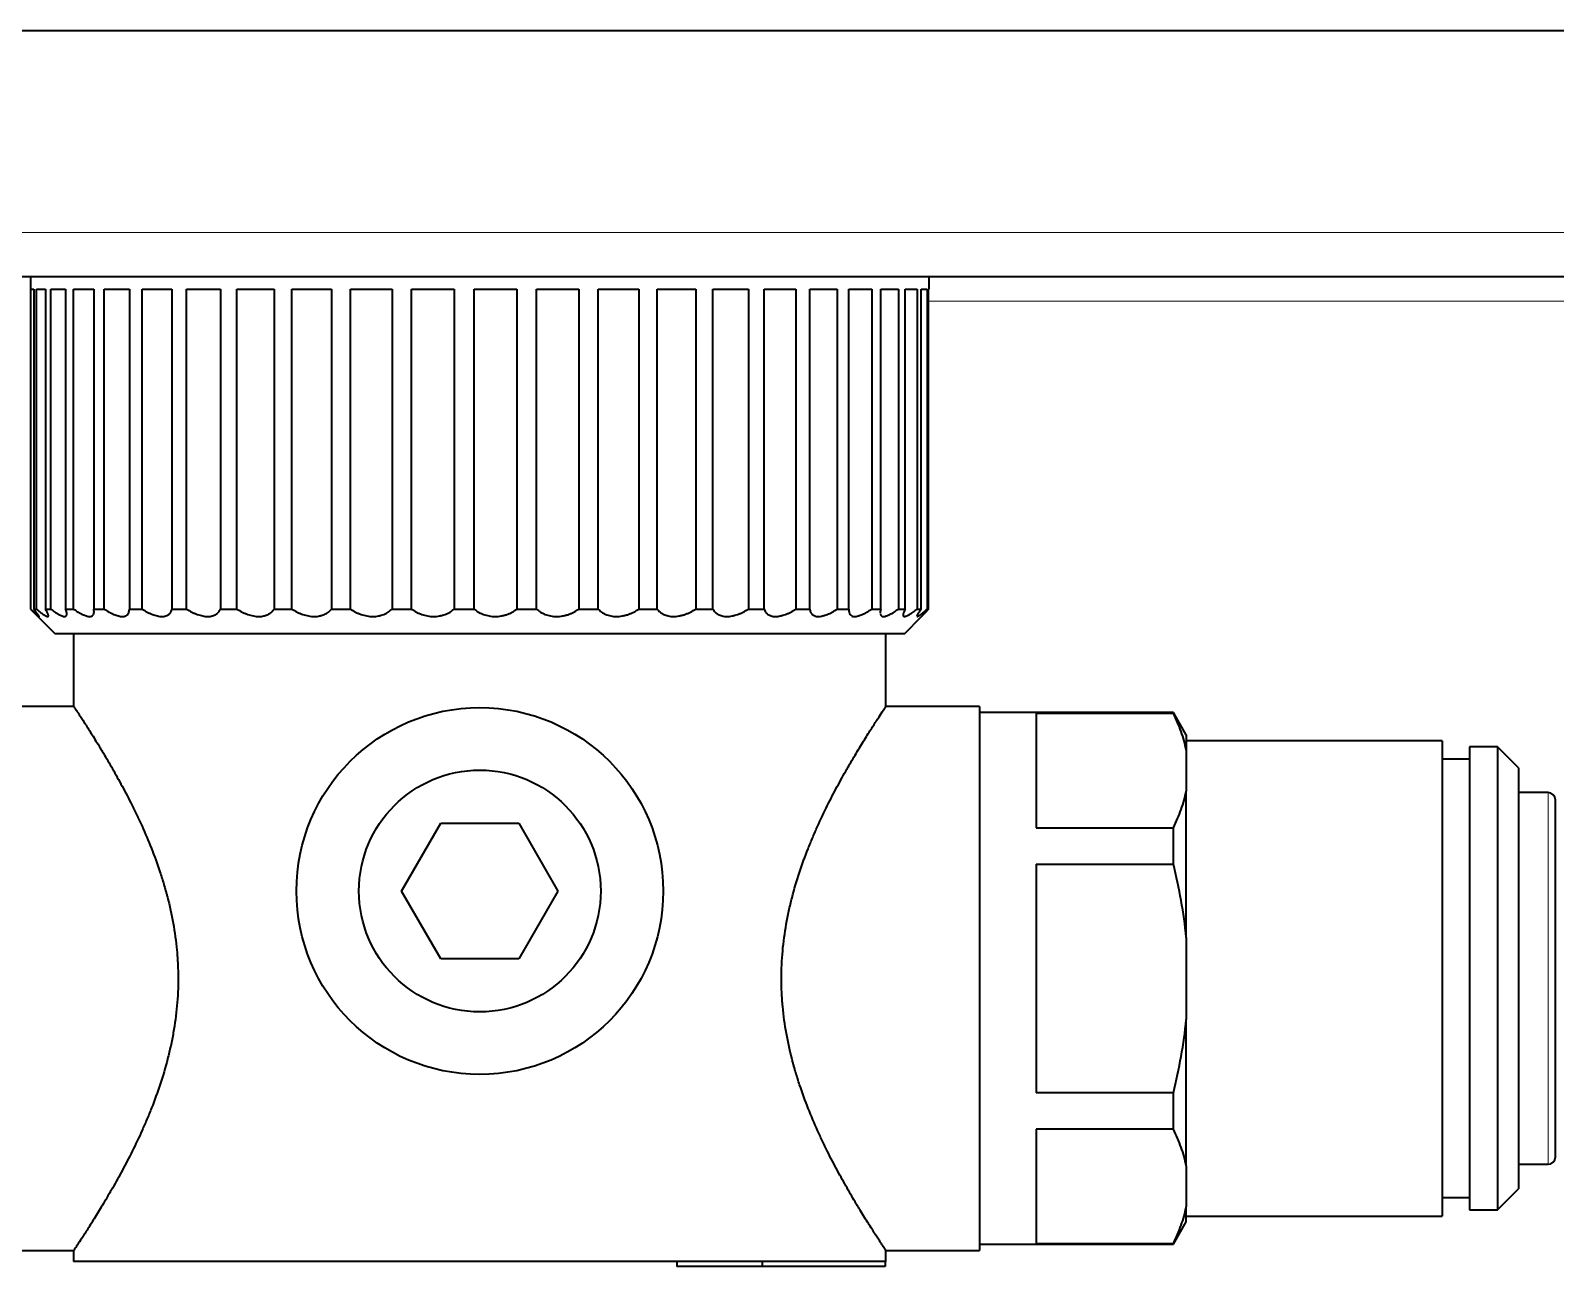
# Model space of a CAD drawing. Header units: inches. Extents: x -1096 to 3103, y -191 to 3207.
# Drawn here: x -791.3 to -729.3, y 1177.3 to 1227.5 of the extents above; entities that cross this region are included whole.
import ezdxf

# ---------------------------------------------------------------- set-up
doc = ezdxf.new("R2010")
doc.units = ezdxf.units.IN

msp = doc.modelspace()

# ---------------------------------------------------------------- linework, layer by layer
at = {"lineweight": 35}
for p, q in [((-1076.973, 1227.541), (-566.538, 1227.541)), ((-555.685, 1217.541), (-1087.826, 1217.541)), ((-791.255, 1217.541), (-791.255, 1204.041)), ((-754.755, 1217.041), (-754.755, 1217.541)), ((-791.251, 1204.041), (-791.251, 1217.041)), ((-791.251, 1217.041), (-791.129, 1217.041)), ((-791.129, 1217.041), (-791.129, 1204.041)), ((-791.017, 1204.041), (-791.017, 1217.041)), ((-791.017, 1217.041), (-790.655, 1217.041)), ((-790.655, 1217.041), (-790.655, 1204.041)), ((-790.433, 1204.041), (-790.433, 1217.041)), ((-790.433, 1217.041), (-789.837, 1217.041)), ((-789.837, 1217.041), (-789.837, 1204.041)), ((-789.51, 1204.041), (-789.51, 1217.041)), ((-789.51, 1217.041), (-788.692, 1217.041)), ((-788.692, 1217.041), (-788.692, 1204.041)), ((-788.265, 1204.041), (-788.265, 1217.041)), ((-788.265, 1217.041), (-787.241, 1217.041)), ((-787.241, 1217.041), (-787.241, 1204.041)), ((-786.724, 1204.041), (-786.724, 1217.041)), ((-786.724, 1217.041), (-785.513, 1217.041)), ((-785.513, 1217.041), (-785.513, 1204.041)), ((-784.915, 1204.041), (-784.915, 1217.041)), ((-784.915, 1217.041), (-783.542, 1217.041)), ((-783.542, 1217.041), (-783.542, 1204.041)), ((-782.875, 1204.041), (-782.875, 1217.041)), ((-782.875, 1217.041), (-781.365, 1217.041)), ((-781.365, 1217.041), (-781.365, 1204.041)), ((-780.642, 1204.041), (-780.642, 1217.041)), ((-780.642, 1217.041), (-779.026, 1217.041)), ((-779.026, 1217.041), (-779.026, 1204.041)), ((-778.261, 1204.041), (-778.261, 1217.041)), ((-778.261, 1217.041), (-776.57, 1217.041)), ((-776.57, 1217.041), (-776.57, 1204.041)), ((-775.778, 1217.041), (-774.044, 1217.041)), ((-775.778, 1204.041), (-775.778, 1217.041)), ((-774.044, 1217.041), (-774.044, 1204.041)), ((-773.24, 1217.041), (-771.498, 1217.041)), ((-773.24, 1204.041), (-773.24, 1217.041)), ((-771.498, 1217.041), (-771.498, 1204.041)), ((-770.698, 1204.041), (-770.698, 1217.041)), ((-770.698, 1217.041), (-768.982, 1217.041)), ((-768.982, 1217.041), (-768.982, 1204.041)), ((-768.201, 1204.041), (-768.201, 1217.041)), ((-768.201, 1217.041), (-766.543, 1217.041)), ((-766.543, 1217.041), (-766.543, 1204.041)), ((-765.798, 1204.041), (-765.798, 1217.041)), ((-765.798, 1217.041), (-764.231, 1217.041)), ((-764.231, 1217.041), (-764.231, 1204.041)), ((-763.534, 1204.041), (-763.534, 1217.041)), ((-763.534, 1217.041), (-762.089, 1217.041)), ((-762.089, 1217.041), (-762.089, 1204.041)), ((-761.455, 1204.041), (-761.455, 1217.041)), ((-761.455, 1217.041), (-760.16, 1217.041)), ((-760.16, 1217.041), (-760.16, 1204.041)), ((-759.601, 1204.041), (-759.601, 1217.041)), ((-759.601, 1217.041), (-758.481, 1217.041)), ((-758.481, 1217.041), (-758.481, 1204.041)), ((-758.008, 1204.041), (-758.008, 1217.041)), ((-758.008, 1217.041), (-757.084, 1217.041)), ((-757.084, 1217.041), (-757.084, 1204.041)), ((-756.707, 1204.041), (-756.707, 1217.041)), ((-756.707, 1217.041), (-755.998, 1217.041)), ((-755.998, 1217.041), (-755.998, 1204.041)), ((-755.723, 1204.041), (-755.723, 1217.041)), ((-755.723, 1217.041), (-755.242, 1217.041)), ((-755.242, 1217.041), (-755.242, 1204.041)), ((-755.075, 1204.041), (-755.075, 1217.041)), ((-755.075, 1217.041), (-754.832, 1217.041)), ((-754.832, 1217.041), (-754.832, 1204.041)), ((-754.776, 1204.041), (-754.776, 1217.041)), ((-754.755, 1217.041), (-754.776, 1217.041)), ((-791.255, 1204.041), (-791.251, 1204.041)), ((-791.255, 1204.041), (-790.255, 1203.041)), ((-791.129, 1204.041), (-791.017, 1204.041)), ((-790.655, 1204.041), (-790.433, 1204.041)), ((-789.837, 1204.041), (-789.51, 1204.041)), ((-788.692, 1204.041), (-788.265, 1204.041)), ((-787.241, 1204.041), (-786.724, 1204.041)), ((-785.513, 1204.041), (-784.915, 1204.041)), ((-783.542, 1204.041), (-782.875, 1204.041)), ((-781.365, 1204.041), (-780.642, 1204.041)), ((-779.026, 1204.041), (-778.261, 1204.041)), ((-776.57, 1204.041), (-775.778, 1204.041)), ((-774.044, 1204.041), (-773.24, 1204.041)), ((-771.498, 1204.041), (-770.698, 1204.041)), ((-768.982, 1204.041), (-768.201, 1204.041)), ((-766.543, 1204.041), (-765.798, 1204.041)), ((-764.231, 1204.041), (-763.534, 1204.041)), ((-762.089, 1204.041), (-761.455, 1204.041)), ((-760.16, 1204.041), (-759.601, 1204.041)), ((-758.481, 1204.041), (-758.008, 1204.041)), ((-757.084, 1204.041), (-756.707, 1204.041)), ((-755.998, 1204.041), (-755.723, 1204.041)), ((-755.242, 1204.041), (-755.075, 1204.041)), ((-754.832, 1204.041), (-754.776, 1204.041)), ((-755.755, 1203.041), (-755.055, 1203.741)), ((-755.755, 1203.041), (-790.255, 1203.041)), ((-789.505, 1203.041), (-789.505, 1200.091)), ((-756.505, 1200.091), (-756.505, 1203.041)), ((-789.505, 1200.091), (-793.305, 1200.091)), ((-752.705, 1200.091), (-756.505, 1200.091)), ((-752.705, 1200.091), (-752.705, 1177.991)), ((-744.83, 1199.841), (-752.705, 1199.841)), ((-750.405, 1199.807), (-750.405, 1195.162)), ((-744.83, 1199.807), (-750.405, 1199.807)), ((-744.305, 1198.932), (-744.83, 1199.841)), ((-744.83, 1199.841), (-744.83, 1199.807)), ((-744.305, 1198.932), (-744.305, 1198.317)), ((-733.905, 1198.691), (-744.305, 1198.691)), ((-744.305, 1198.317), (-744.305, 1196.652)), ((-733.905, 1198.691), (-733.905, 1179.391)), ((-732.805, 1198.441), (-732.805, 1179.641)), ((-731.655, 1198.441), (-732.805, 1198.441)), ((-730.805, 1197.591), (-731.655, 1198.441)), ((-731.655, 1198.441), (-731.655, 1179.641)), ((-732.805, 1197.941), (-733.905, 1197.941)), ((-730.805, 1197.591), (-730.805, 1180.491)), ((-744.305, 1190.706), (-744.305, 1196.652)), ((-729.605, 1196.591), (-730.805, 1196.591)), ((-729.305, 1181.791), (-729.305, 1196.291)), ((-776.181, 1192.591), (-774.593, 1195.341)), ((-774.593, 1195.341), (-771.418, 1195.341)), ((-771.418, 1195.341), (-769.83, 1192.591)), ((-750.405, 1195.162), (-744.83, 1195.162)), ((-744.83, 1193.686), (-744.83, 1195.162)), ((-750.405, 1193.686), (-750.405, 1184.395)), ((-750.405, 1193.686), (-744.83, 1193.686)), ((-774.593, 1189.841), (-776.181, 1192.591)), ((-769.83, 1192.591), (-771.418, 1189.841)), ((-744.305, 1190.706), (-744.305, 1187.375)), ((-771.418, 1189.841), (-774.593, 1189.841)), ((-744.305, 1181.429), (-744.305, 1187.375)), ((-744.83, 1184.395), (-750.405, 1184.395)), ((-744.83, 1182.919), (-744.83, 1184.395)), ((-750.405, 1182.919), (-750.405, 1178.274)), ((-744.83, 1182.919), (-750.405, 1182.919)), ((-730.805, 1181.491), (-729.605, 1181.491)), ((-744.305, 1181.429), (-744.305, 1179.764)), ((-731.655, 1179.641), (-730.805, 1180.491)), ((-744.305, 1179.149), (-744.305, 1179.764)), ((-733.905, 1180.141), (-732.805, 1180.141)), ((-732.805, 1179.641), (-731.655, 1179.641)), ((-744.83, 1178.241), (-744.305, 1179.149)), ((-744.305, 1179.391), (-733.905, 1179.391)), ((-793.305, 1177.991), (-789.505, 1177.991)), ((-789.505, 1177.991), (-789.505, 1177.541)), ((-756.505, 1177.991), (-752.705, 1177.991)), ((-756.505, 1177.541), (-756.505, 1177.991)), ((-752.705, 1178.241), (-744.83, 1178.241)), ((-750.405, 1178.274), (-744.83, 1178.274)), ((-744.83, 1178.241), (-744.83, 1178.274)), ((-756.536, 1177.541), (-789.505, 1177.541)), ((-765, 1177.541), (-765, 1177.341)), ((-761.536, 1177.341), (-765, 1177.341)), ((-761.536, 1177.541), (-761.536, 1177.341)), ((-756.536, 1177.341), (-761.536, 1177.341)), ((-756.536, 1177.541), (-756.536, 1177.341)), ((-756.536, 1177.541), (-756.505, 1177.541))]:
    msp.add_line(p, q, dxfattribs=at)
at = {"lineweight": 13}
for p, q in [((-1086.001, 1219.341), (-557.51, 1219.341)), ((-686.792, 1216.541), (-754.777, 1216.541)), ((-729.605, 1181.491), (-729.605, 1196.591))]:
    msp.add_line(p, q, dxfattribs=at)
at = {"lineweight": 35}
for radius in [7.45, 4.91]:
    msp.add_circle((-773.005, 1192.591), radius, dxfattribs=at)
for centre, start, end in [((-729.605, 1196.291), 0, 90), ((-729.605, 1181.791), 270, 0)]:
    msp.add_arc(centre, 0.3, start, end, dxfattribs=at)
for points, knots in [([(-791.251, 1204.041), (-791.206, 1203.997), (-791.164, 1203.957), (-791.107, 1203.902), (-791.089, 1203.885), (-791.063, 1203.861), (-791.054, 1203.853), (-791.038, 1203.839), (-791.03, 1203.831), (-790.993, 1203.798), (-790.968, 1203.777), (-790.94, 1203.756), (-790.932, 1203.75), (-790.922, 1203.744), (-790.92, 1203.743), (-790.915, 1203.741), (-790.913, 1203.741), (-790.906, 1203.741), (-790.907, 1203.748), (-790.916, 1203.766), (-790.919, 1203.77), (-790.924, 1203.779), (-790.933, 1203.793), (-790.946, 1203.811), (-790.966, 1203.838), (-790.977, 1203.852), (-791.002, 1203.885), (-791.015, 1203.902), (-791.059, 1203.956), (-791.092, 1203.997), (-791.129, 1204.041)], [0, 0, 0, 0, 0.125, 0.125, 0.1875, 0.1875, 0.21875, 0.21875, 0.25, 0.25, 0.375, 0.375, 0.4375, 0.4375, 0.46875, 0.46875, 0.5, 0.5, 0.625, 0.625, 0.65625, 0.65625, 0.6875, 0.75, 0.75, 0.8125, 0.8125, 0.875, 0.875, 1, 1, 1, 1]), ([(-791.017, 1204.041), (-790.965, 1203.997), (-790.916, 1203.957), (-790.846, 1203.902), (-790.823, 1203.885), (-790.79, 1203.861), (-790.78, 1203.853), (-790.759, 1203.839), (-790.748, 1203.831), (-790.699, 1203.798), (-790.664, 1203.777), (-790.62, 1203.756), (-790.606, 1203.75), (-790.588, 1203.744), (-790.583, 1203.743), (-790.572, 1203.741), (-790.568, 1203.741), (-790.546, 1203.741), (-790.536, 1203.748), (-790.531, 1203.766), (-790.531, 1203.77), (-790.53, 1203.779), (-790.531, 1203.793), (-790.536, 1203.811), (-790.544, 1203.838), (-790.55, 1203.852), (-790.565, 1203.885), (-790.573, 1203.902), (-790.603, 1203.956), (-790.627, 1203.997), (-790.655, 1204.041)], [0, 0, 0, 0, 0.125, 0.125, 0.1875, 0.1875, 0.21875, 0.21875, 0.25, 0.25, 0.375, 0.375, 0.4375, 0.4375, 0.46875, 0.46875, 0.5, 0.5, 0.625, 0.625, 0.65625, 0.65625, 0.6875, 0.75, 0.75, 0.8125, 0.8125, 0.875, 0.875, 1, 1, 1, 1]), ([(-790.433, 1204.041), (-790.375, 1203.997), (-790.319, 1203.957), (-790.238, 1203.902), (-790.211, 1203.885), (-790.172, 1203.861), (-790.159, 1203.853), (-790.134, 1203.839), (-790.121, 1203.831), (-790.061, 1203.798), (-790.016, 1203.777), (-789.957, 1203.756), (-789.938, 1203.75), (-789.912, 1203.744), (-789.904, 1203.743), (-789.888, 1203.741), (-789.88, 1203.741), (-789.845, 1203.741), (-789.824, 1203.748), (-789.805, 1203.766), (-789.801, 1203.77), (-789.795, 1203.779), (-789.788, 1203.793), (-789.784, 1203.811), (-789.782, 1203.838), (-789.782, 1203.852), (-789.786, 1203.885), (-789.79, 1203.902), (-789.804, 1203.956), (-789.818, 1203.997), (-789.837, 1204.041)], [0, 0, 0, 0, 0.125, 0.125, 0.1875, 0.1875, 0.21875, 0.21875, 0.25, 0.25, 0.375, 0.375, 0.4375, 0.4375, 0.46875, 0.46875, 0.5, 0.5, 0.625, 0.625, 0.65625, 0.65625, 0.6875, 0.75, 0.75, 0.8125, 0.8125, 0.875, 0.875, 1, 1, 1, 1]), ([(-789.51, 1204.041), (-789.447, 1203.997), (-789.385, 1203.957), (-789.294, 1203.902), (-789.264, 1203.885), (-789.22, 1203.861), (-789.205, 1203.853), (-789.176, 1203.839), (-789.161, 1203.831), (-789.09, 1203.798), (-789.037, 1203.777), (-788.964, 1203.756), (-788.94, 1203.75), (-788.907, 1203.744), (-788.896, 1203.743), (-788.875, 1203.741), (-788.865, 1203.741), (-788.816, 1203.741), (-788.784, 1203.748), (-788.751, 1203.766), (-788.745, 1203.77), (-788.734, 1203.779), (-788.718, 1203.793), (-788.706, 1203.811), (-788.693, 1203.838), (-788.688, 1203.852), (-788.681, 1203.885), (-788.679, 1203.902), (-788.678, 1203.956), (-788.682, 1203.997), (-788.692, 1204.041)], [0, 0, 0, 0, 0.125, 0.125, 0.1875, 0.1875, 0.21875, 0.21875, 0.25, 0.25, 0.375, 0.375, 0.4375, 0.4375, 0.46875, 0.46875, 0.5, 0.5, 0.625, 0.625, 0.65625, 0.65625, 0.6875, 0.75, 0.75, 0.8125, 0.8125, 0.875, 0.875, 1, 1, 1, 1]), ([(-788.265, 1204.041), (-788.198, 1203.997), (-788.132, 1203.957), (-788.033, 1203.902), (-788, 1203.885), (-787.951, 1203.861), (-787.935, 1203.853), (-787.903, 1203.839), (-787.887, 1203.831), (-787.807, 1203.798), (-787.746, 1203.777), (-787.66, 1203.756), (-787.632, 1203.75), (-787.592, 1203.744), (-787.578, 1203.743), (-787.553, 1203.741), (-787.54, 1203.741), (-787.48, 1203.741), (-787.437, 1203.748), (-787.391, 1203.766), (-787.382, 1203.77), (-787.366, 1203.779), (-787.342, 1203.793), (-787.322, 1203.811), (-787.299, 1203.838), (-787.288, 1203.852), (-787.271, 1203.885), (-787.264, 1203.902), (-787.247, 1203.956), (-787.241, 1203.997), (-787.241, 1204.041)], [0, 0, 0, 0, 0.125, 0.125, 0.1875, 0.1875, 0.21875, 0.21875, 0.25, 0.25, 0.375, 0.375, 0.4375, 0.4375, 0.46875, 0.46875, 0.5, 0.5, 0.625, 0.625, 0.65625, 0.65625, 0.6875, 0.75, 0.75, 0.8125, 0.8125, 0.875, 0.875, 1, 1, 1, 1]), ([(-786.724, 1204.041), (-786.654, 1203.997), (-786.585, 1203.957), (-786.48, 1203.902), (-786.445, 1203.885), (-786.392, 1203.861), (-786.375, 1203.853), (-786.34, 1203.839), (-786.322, 1203.831), (-786.236, 1203.798), (-786.169, 1203.777), (-786.071, 1203.756), (-786.04, 1203.75), (-785.993, 1203.744), (-785.977, 1203.743), (-785.947, 1203.741), (-785.933, 1203.741), (-785.861, 1203.741), (-785.81, 1203.748), (-785.751, 1203.766), (-785.74, 1203.77), (-785.718, 1203.779), (-785.687, 1203.793), (-785.66, 1203.811), (-785.626, 1203.838), (-785.611, 1203.852), (-785.583, 1203.885), (-785.571, 1203.902), (-785.539, 1203.956), (-785.523, 1203.997), (-785.513, 1204.041)], [0, 0, 0, 0, 0.125, 0.125, 0.1875, 0.1875, 0.21875, 0.21875, 0.25, 0.25, 0.375, 0.375, 0.4375, 0.4375, 0.46875, 0.46875, 0.5, 0.5, 0.625, 0.625, 0.65625, 0.65625, 0.6875, 0.75, 0.75, 0.8125, 0.8125, 0.875, 0.875, 1, 1, 1, 1]), ([(-784.915, 1204.041), (-784.845, 1203.997), (-784.773, 1203.957), (-784.665, 1203.902), (-784.628, 1203.885), (-784.573, 1203.861), (-784.554, 1203.853), (-784.517, 1203.839), (-784.499, 1203.831), (-784.407, 1203.798), (-784.335, 1203.777), (-784.228, 1203.756), (-784.193, 1203.75), (-784.141, 1203.744), (-784.124, 1203.743), (-784.09, 1203.741), (-784.074, 1203.741), (-783.993, 1203.741), (-783.933, 1203.748), (-783.863, 1203.766), (-783.85, 1203.77), (-783.823, 1203.779), (-783.785, 1203.793), (-783.751, 1203.811), (-783.708, 1203.838), (-783.688, 1203.852), (-783.65, 1203.885), (-783.633, 1203.902), (-783.587, 1203.956), (-783.562, 1203.997), (-783.542, 1204.041)], [0, 0, 0, 0, 0.125, 0.125, 0.1875, 0.1875, 0.21875, 0.21875, 0.25, 0.25, 0.375, 0.375, 0.4375, 0.4375, 0.46875, 0.46875, 0.5, 0.5, 0.625, 0.625, 0.65625, 0.65625, 0.6875, 0.75, 0.75, 0.8125, 0.8125, 0.875, 0.875, 1, 1, 1, 1]), ([(-782.875, 1204.041), (-782.805, 1203.997), (-782.733, 1203.957), (-782.622, 1203.902), (-782.585, 1203.885), (-782.528, 1203.861), (-782.509, 1203.853), (-782.471, 1203.839), (-782.452, 1203.831), (-782.356, 1203.798), (-782.28, 1203.777), (-782.167, 1203.756), (-782.129, 1203.75), (-782.073, 1203.744), (-782.054, 1203.743), (-782.018, 1203.741), (-781.999, 1203.741), (-781.91, 1203.741), (-781.843, 1203.748), (-781.764, 1203.766), (-781.748, 1203.77), (-781.718, 1203.779), (-781.674, 1203.793), (-781.633, 1203.811), (-781.581, 1203.838), (-781.557, 1203.852), (-781.51, 1203.885), (-781.489, 1203.902), (-781.429, 1203.956), (-781.394, 1203.997), (-781.365, 1204.041)], [0, 0, 0, 0, 0.125, 0.125, 0.1875, 0.1875, 0.21875, 0.21875, 0.25, 0.25, 0.375, 0.375, 0.4375, 0.4375, 0.46875, 0.46875, 0.5, 0.5, 0.625, 0.625, 0.65625, 0.65625, 0.6875, 0.75, 0.75, 0.8125, 0.8125, 0.875, 0.875, 1, 1, 1, 1]), ([(-780.642, 1204.041), (-780.574, 1203.997), (-780.503, 1203.957), (-780.393, 1203.902), (-780.355, 1203.885), (-780.298, 1203.861), (-780.279, 1203.853), (-780.24, 1203.839), (-780.221, 1203.831), (-780.123, 1203.798), (-780.045, 1203.777), (-779.927, 1203.756), (-779.887, 1203.75), (-779.828, 1203.744), (-779.808, 1203.743), (-779.769, 1203.741), (-779.75, 1203.741), (-779.655, 1203.741), (-779.582, 1203.748), (-779.494, 1203.766), (-779.477, 1203.77), (-779.443, 1203.779), (-779.394, 1203.793), (-779.347, 1203.811), (-779.288, 1203.838), (-779.259, 1203.852), (-779.205, 1203.885), (-779.179, 1203.902), (-779.107, 1203.956), (-779.064, 1203.997), (-779.026, 1204.041)], [0, 0, 0, 0, 0.125, 0.125, 0.1875, 0.1875, 0.21875, 0.21875, 0.25, 0.25, 0.375, 0.375, 0.4375, 0.4375, 0.46875, 0.46875, 0.5, 0.5, 0.625, 0.625, 0.65625, 0.65625, 0.6875, 0.75, 0.75, 0.8125, 0.8125, 0.875, 0.875, 1, 1, 1, 1]), ([(-778.261, 1204.041), (-778.195, 1203.997), (-778.127, 1203.957), (-778.019, 1203.902), (-777.983, 1203.885), (-777.926, 1203.861), (-777.907, 1203.853), (-777.868, 1203.839), (-777.849, 1203.831), (-777.752, 1203.798), (-777.673, 1203.777), (-777.552, 1203.756), (-777.512, 1203.75), (-777.45, 1203.744), (-777.43, 1203.743), (-777.389, 1203.741), (-777.369, 1203.741), (-777.269, 1203.741), (-777.192, 1203.748), (-777.098, 1203.766), (-777.079, 1203.77), (-777.043, 1203.779), (-776.989, 1203.793), (-776.938, 1203.811), (-776.872, 1203.838), (-776.84, 1203.852), (-776.779, 1203.885), (-776.75, 1203.902), (-776.666, 1203.956), (-776.616, 1203.997), (-776.57, 1204.041)], [0, 0, 0, 0, 0.125, 0.125, 0.1875, 0.1875, 0.21875, 0.21875, 0.25, 0.25, 0.375, 0.375, 0.4375, 0.4375, 0.46875, 0.46875, 0.5, 0.5, 0.625, 0.625, 0.65625, 0.65625, 0.6875, 0.75, 0.75, 0.8125, 0.8125, 0.875, 0.875, 1, 1, 1, 1]), ([(-775.778, 1204.041), (-775.716, 1203.997), (-775.651, 1203.957), (-775.548, 1203.902), (-775.513, 1203.885), (-775.458, 1203.861), (-775.44, 1203.853), (-775.402, 1203.839), (-775.383, 1203.831), (-775.288, 1203.798), (-775.21, 1203.777), (-775.089, 1203.756), (-775.048, 1203.75), (-774.986, 1203.744), (-774.965, 1203.743), (-774.924, 1203.741), (-774.904, 1203.741), (-774.801, 1203.741), (-774.721, 1203.748), (-774.622, 1203.766), (-774.603, 1203.77), (-774.564, 1203.779), (-774.507, 1203.793), (-774.452, 1203.811), (-774.381, 1203.838), (-774.347, 1203.852), (-774.279, 1203.885), (-774.247, 1203.902), (-774.154, 1203.956), (-774.097, 1203.997), (-774.044, 1204.041)], [0, 0, 0, 0, 0.125, 0.125, 0.1875, 0.1875, 0.21875, 0.21875, 0.25, 0.25, 0.375, 0.375, 0.4375, 0.4375, 0.46875, 0.46875, 0.5, 0.5, 0.625, 0.625, 0.65625, 0.65625, 0.6875, 0.75, 0.75, 0.8125, 0.8125, 0.875, 0.875, 1, 1, 1, 1]), ([(-773.24, 1204.041), (-773.184, 1203.997), (-773.124, 1203.957), (-773.028, 1203.902), (-772.995, 1203.885), (-772.943, 1203.861), (-772.925, 1203.853), (-772.889, 1203.839), (-772.871, 1203.831), (-772.78, 1203.798), (-772.704, 1203.777), (-772.585, 1203.756), (-772.545, 1203.75), (-772.483, 1203.744), (-772.463, 1203.743), (-772.421, 1203.741), (-772.401, 1203.741), (-772.298, 1203.741), (-772.216, 1203.748), (-772.115, 1203.766), (-772.095, 1203.77), (-772.055, 1203.779), (-771.996, 1203.793), (-771.938, 1203.811), (-771.863, 1203.838), (-771.827, 1203.852), (-771.755, 1203.885), (-771.72, 1203.902), (-771.62, 1203.956), (-771.557, 1203.997), (-771.498, 1204.041)], [0, 0, 0, 0, 0.125, 0.125, 0.1875, 0.1875, 0.21875, 0.21875, 0.25, 0.25, 0.375, 0.375, 0.4375, 0.4375, 0.46875, 0.46875, 0.5, 0.5, 0.625, 0.625, 0.65625, 0.65625, 0.6875, 0.75, 0.75, 0.8125, 0.8125, 0.875, 0.875, 1, 1, 1, 1]), ([(-770.698, 1204.041), (-770.649, 1203.997), (-770.595, 1203.957), (-770.507, 1203.902), (-770.476, 1203.885), (-770.428, 1203.861), (-770.412, 1203.853), (-770.379, 1203.839), (-770.362, 1203.831), (-770.276, 1203.798), (-770.204, 1203.777), (-770.09, 1203.756), (-770.051, 1203.75), (-769.991, 1203.744), (-769.971, 1203.743), (-769.93, 1203.741), (-769.91, 1203.741), (-769.809, 1203.741), (-769.727, 1203.748), (-769.625, 1203.766), (-769.605, 1203.77), (-769.564, 1203.779), (-769.504, 1203.793), (-769.445, 1203.811), (-769.368, 1203.838), (-769.33, 1203.852), (-769.255, 1203.885), (-769.219, 1203.902), (-769.112, 1203.956), (-769.045, 1203.997), (-768.982, 1204.041)], [0, 0, 0, 0, 0.125, 0.125, 0.1875, 0.1875, 0.21875, 0.21875, 0.25, 0.25, 0.375, 0.375, 0.4375, 0.4375, 0.46875, 0.46875, 0.5, 0.5, 0.625, 0.625, 0.65625, 0.65625, 0.6875, 0.75, 0.75, 0.8125, 0.8125, 0.875, 0.875, 1, 1, 1, 1]), ([(-768.201, 1204.041), (-768.159, 1203.997), (-768.113, 1203.957), (-768.035, 1203.902), (-768.007, 1203.885), (-767.964, 1203.861), (-767.95, 1203.853), (-767.919, 1203.839), (-767.904, 1203.831), (-767.825, 1203.798), (-767.759, 1203.777), (-767.651, 1203.756), (-767.614, 1203.75), (-767.557, 1203.744), (-767.538, 1203.743), (-767.499, 1203.741), (-767.479, 1203.741), (-767.382, 1203.741), (-767.302, 1203.748), (-767.201, 1203.766), (-767.181, 1203.77), (-767.14, 1203.779), (-767.08, 1203.793), (-767.021, 1203.811), (-766.943, 1203.838), (-766.904, 1203.852), (-766.828, 1203.885), (-766.791, 1203.902), (-766.681, 1203.956), (-766.611, 1203.997), (-766.543, 1204.041)], [0, 0, 0, 0, 0.125, 0.125, 0.1875, 0.1875, 0.21875, 0.21875, 0.25, 0.25, 0.375, 0.375, 0.4375, 0.4375, 0.46875, 0.46875, 0.5, 0.5, 0.625, 0.625, 0.65625, 0.65625, 0.6875, 0.75, 0.75, 0.8125, 0.8125, 0.875, 0.875, 1, 1, 1, 1]), ([(-765.798, 1204.041), (-765.764, 1203.997), (-765.725, 1203.957), (-765.659, 1203.902), (-765.636, 1203.885), (-765.598, 1203.861), (-765.585, 1203.853), (-765.559, 1203.839), (-765.545, 1203.831), (-765.476, 1203.798), (-765.415, 1203.777), (-765.317, 1203.756), (-765.283, 1203.75), (-765.229, 1203.744), (-765.211, 1203.743), (-765.175, 1203.741), (-765.156, 1203.741), (-765.064, 1203.741), (-764.988, 1203.748), (-764.89, 1203.766), (-764.87, 1203.77), (-764.831, 1203.779), (-764.772, 1203.793), (-764.714, 1203.811), (-764.636, 1203.838), (-764.598, 1203.852), (-764.521, 1203.885), (-764.484, 1203.902), (-764.372, 1203.956), (-764.301, 1203.997), (-764.231, 1204.041)], [0, 0, 0, 0, 0.125, 0.125, 0.1875, 0.1875, 0.21875, 0.21875, 0.25, 0.25, 0.375, 0.375, 0.4375, 0.4375, 0.46875, 0.46875, 0.5, 0.5, 0.625, 0.625, 0.65625, 0.65625, 0.6875, 0.75, 0.75, 0.8125, 0.8125, 0.875, 0.875, 1, 1, 1, 1]), ([(-763.534, 1204.041), (-763.51, 1203.997), (-763.48, 1203.957), (-763.427, 1203.902), (-763.408, 1203.885), (-763.376, 1203.861), (-763.366, 1203.853), (-763.343, 1203.839), (-763.332, 1203.831), (-763.272, 1203.798), (-763.22, 1203.777), (-763.132, 1203.756), (-763.101, 1203.75), (-763.053, 1203.744), (-763.036, 1203.743), (-763.003, 1203.741), (-762.986, 1203.741), (-762.901, 1203.741), (-762.83, 1203.748), (-762.737, 1203.766), (-762.718, 1203.77), (-762.68, 1203.779), (-762.624, 1203.793), (-762.568, 1203.811), (-762.493, 1203.838), (-762.455, 1203.852), (-762.38, 1203.885), (-762.342, 1203.902), (-762.232, 1203.956), (-762.16, 1203.997), (-762.089, 1204.041)], [0, 0, 0, 0, 0.125, 0.125, 0.1875, 0.1875, 0.21875, 0.21875, 0.25, 0.25, 0.375, 0.375, 0.4375, 0.4375, 0.46875, 0.46875, 0.5, 0.5, 0.625, 0.625, 0.65625, 0.65625, 0.6875, 0.75, 0.75, 0.8125, 0.8125, 0.875, 0.875, 1, 1, 1, 1]), ([(-761.455, 1204.041), (-761.44, 1203.997), (-761.42, 1203.957), (-761.381, 1203.902), (-761.366, 1203.885), (-761.342, 1203.861), (-761.334, 1203.853), (-761.316, 1203.839), (-761.307, 1203.831), (-761.259, 1203.798), (-761.215, 1203.777), (-761.139, 1203.756), (-761.112, 1203.75), (-761.07, 1203.744), (-761.055, 1203.743), (-761.026, 1203.741), (-761.011, 1203.741), (-760.934, 1203.741), (-760.869, 1203.748), (-760.783, 1203.766), (-760.766, 1203.77), (-760.731, 1203.779), (-760.678, 1203.793), (-760.625, 1203.811), (-760.553, 1203.838), (-760.517, 1203.852), (-760.445, 1203.885), (-760.409, 1203.902), (-760.301, 1203.956), (-760.23, 1203.997), (-760.16, 1204.041)], [0, 0, 0, 0, 0.125, 0.125, 0.1875, 0.1875, 0.21875, 0.21875, 0.25, 0.25, 0.375, 0.375, 0.4375, 0.4375, 0.46875, 0.46875, 0.5, 0.5, 0.625, 0.625, 0.65625, 0.65625, 0.6875, 0.75, 0.75, 0.8125, 0.8125, 0.875, 0.875, 1, 1, 1, 1]), ([(-759.601, 1204.041), (-759.596, 1203.997), (-759.585, 1203.957), (-759.561, 1203.902), (-759.551, 1203.885), (-759.535, 1203.861), (-759.529, 1203.853), (-759.516, 1203.839), (-759.509, 1203.831), (-759.473, 1203.798), (-759.439, 1203.777), (-759.377, 1203.756), (-759.355, 1203.75), (-759.319, 1203.744), (-759.307, 1203.743), (-759.282, 1203.741), (-759.269, 1203.741), (-759.203, 1203.741), (-759.146, 1203.748), (-759.068, 1203.766), (-759.052, 1203.77), (-759.02, 1203.779), (-758.972, 1203.793), (-758.923, 1203.811), (-758.856, 1203.838), (-758.823, 1203.852), (-758.754, 1203.885), (-758.72, 1203.902), (-758.618, 1203.956), (-758.549, 1203.997), (-758.481, 1204.041)], [0, 0, 0, 0, 0.125, 0.125, 0.1875, 0.1875, 0.21875, 0.21875, 0.25, 0.25, 0.375, 0.375, 0.4375, 0.4375, 0.46875, 0.46875, 0.5, 0.5, 0.625, 0.625, 0.65625, 0.65625, 0.6875, 0.75, 0.75, 0.8125, 0.8125, 0.875, 0.875, 1, 1, 1, 1]), ([(-758.008, 1204.041), (-758.012, 1203.997), (-758.012, 1203.957), (-758.003, 1203.902), (-757.998, 1203.885), (-757.989, 1203.861), (-757.986, 1203.853), (-757.978, 1203.839), (-757.974, 1203.831), (-757.952, 1203.798), (-757.927, 1203.777), (-757.881, 1203.756), (-757.864, 1203.75), (-757.835, 1203.744), (-757.826, 1203.743), (-757.805, 1203.741), (-757.795, 1203.741), (-757.74, 1203.741), (-757.691, 1203.748), (-757.624, 1203.766), (-757.61, 1203.77), (-757.582, 1203.779), (-757.539, 1203.793), (-757.495, 1203.811), (-757.435, 1203.838), (-757.404, 1203.852), (-757.341, 1203.885), (-757.31, 1203.902), (-757.214, 1203.956), (-757.15, 1203.997), (-757.084, 1204.041)], [0, 0, 0, 0, 0.125, 0.125, 0.1875, 0.1875, 0.21875, 0.21875, 0.25, 0.25, 0.375, 0.375, 0.4375, 0.4375, 0.46875, 0.46875, 0.5, 0.5, 0.625, 0.625, 0.65625, 0.65625, 0.6875, 0.75, 0.75, 0.8125, 0.8125, 0.875, 0.875, 1, 1, 1, 1]), ([(-756.707, 1204.041), (-756.721, 1203.997), (-756.73, 1203.957), (-756.736, 1203.907), (-756.737, 1203.894), (-756.737, 1203.882)], [0, 0, 0, 0, 0.728929, 0.728929, 1, 1, 1, 1]), ([(-756.734, 1203.845), (-756.733, 1203.838), (-756.732, 1203.831), (-756.723, 1203.798), (-756.709, 1203.777), (-756.679, 1203.756), (-756.667, 1203.75), (-756.647, 1203.744), (-756.639, 1203.743), (-756.624, 1203.741), (-756.616, 1203.741), (-756.574, 1203.741), (-756.535, 1203.748), (-756.479, 1203.766), (-756.467, 1203.77), (-756.444, 1203.779), (-756.408, 1203.793), (-756.369, 1203.811), (-756.317, 1203.838), (-756.289, 1203.852), (-756.233, 1203.885), (-756.205, 1203.902), (-756.118, 1203.956), (-756.059, 1203.997), (-755.998, 1204.041)], [0, 0, 0, 0, 0.037999, 0.037999, 0.198333, 0.198333, 0.278499, 0.278499, 0.318583, 0.318583, 0.358666, 0.358666, 0.519, 0.519, 0.559083, 0.559083, 0.599166, 0.679333, 0.679333, 0.7595, 0.7595, 0.839667, 0.839667, 1, 1, 1, 1]), ([(-755.723, 1204.041), (-755.746, 1203.997), (-755.766, 1203.957), (-755.787, 1203.902), (-755.793, 1203.885), (-755.8, 1203.861), (-755.802, 1203.853), (-755.805, 1203.839), (-755.807, 1203.831), (-755.811, 1203.798), (-755.808, 1203.777), (-755.795, 1203.756), (-755.788, 1203.75), (-755.776, 1203.744), (-755.772, 1203.743), (-755.762, 1203.741), (-755.757, 1203.741), (-755.729, 1203.741), (-755.7, 1203.748), (-755.656, 1203.766), (-755.647, 1203.77), (-755.628, 1203.779), (-755.599, 1203.793), (-755.567, 1203.811), (-755.523, 1203.838), (-755.5, 1203.852), (-755.452, 1203.885), (-755.427, 1203.902), (-755.351, 1203.956), (-755.298, 1203.997), (-755.242, 1204.041)], [0, 0, 0, 0, 0.125, 0.125, 0.1875, 0.1875, 0.21875, 0.21875, 0.25, 0.25, 0.375, 0.375, 0.4375, 0.4375, 0.46875, 0.46875, 0.5, 0.5, 0.625, 0.625, 0.65625, 0.65625, 0.6875, 0.75, 0.75, 0.8125, 0.8125, 0.875, 0.875, 1, 1, 1, 1]), ([(-755.075, 1204.041), (-755.108, 1203.997), (-755.136, 1203.957), (-755.173, 1203.902), (-755.184, 1203.885), (-755.199, 1203.861), (-755.203, 1203.853), (-755.212, 1203.839), (-755.216, 1203.831), (-755.234, 1203.798), (-755.242, 1203.777), (-755.245, 1203.761), (-755.245, 1203.758), (-755.245, 1203.757)], [0, 0, 0, 0, 0.31692, 0.31692, 0.475379, 0.475379, 0.554609, 0.554609, 0.633839, 0.633839, 0.950759, 0.950759, 1, 1, 1, 1]), ([(-755.242, 1203.745), (-755.241, 1203.744), (-755.239, 1203.743), (-755.236, 1203.741), (-755.233, 1203.741), (-755.219, 1203.741), (-755.201, 1203.748), (-755.171, 1203.766), (-755.164, 1203.77), (-755.15, 1203.779), (-755.129, 1203.793), (-755.105, 1203.811), (-755.07, 1203.838), (-755.051, 1203.852), (-755.012, 1203.885), (-754.991, 1203.902), (-754.927, 1203.956), (-754.881, 1203.997), (-754.832, 1204.041)], [0, 0, 0, 0, 0.044756, 0.044756, 0.100947, 0.100947, 0.32571, 0.32571, 0.381901, 0.381901, 0.438092, 0.550473, 0.550473, 0.662855, 0.662855, 0.775237, 0.775237, 1, 1, 1, 1]), ([(-754.776, 1204.041), (-754.817, 1203.997), (-754.855, 1203.957), (-754.906, 1203.902), (-754.921, 1203.885), (-754.944, 1203.861), (-754.951, 1203.853), (-754.965, 1203.839), (-754.971, 1203.832), (-755.002, 1203.798), (-755.022, 1203.777), (-755.042, 1203.756), (-755.047, 1203.75), (-755.052, 1203.744), (-755.053, 1203.743), (-755.055, 1203.741), (-755.055, 1203.741), (-755.055, 1203.741), (-755.055, 1203.741), (-755.055, 1203.741)], [0, 0, 0, 0, 0.249789, 0.249789, 0.374684, 0.374684, 0.437131, 0.437131, 0.499578, 0.499578, 0.749368, 0.749368, 0.874262, 0.874262, 0.93671, 0.93671, 0.999157, 0.999157, 1, 1, 1, 1]), ([(-789.505, 1200.091), (-789.505, 1200.091), (-789.505, 1200.09), (-789.505, 1200.09), (-789.503, 1200.087), (-789.495, 1200.075), (-789.481, 1200.055), (-789.444, 1199.999), (-789.408, 1199.944), (-789.335, 1199.834), (-789.307, 1199.793), (-789.262, 1199.724), (-789.246, 1199.7), (-789.213, 1199.649), (-789.196, 1199.623), (-789.106, 1199.485), (-789.024, 1199.359), (-788.844, 1199.076), (-788.745, 1198.92), (-788.585, 1198.663), (-788.53, 1198.573), (-788.445, 1198.433), (-788.401, 1198.362), (-788.357, 1198.289), (-788.328, 1198.24), (-788.313, 1198.215), (-788.177, 1197.989), (-788.053, 1197.776), (-787.797, 1197.327), (-787.666, 1197.091), (-787.4, 1196.596), (-787.265, 1196.337), (-787.096, 1195.997), (-787.062, 1195.928), (-786.994, 1195.79), (-786.894, 1195.58), (-786.794, 1195.366), (-786.598, 1194.93), (-786.471, 1194.631), (-786.227, 1194.014), (-786.11, 1193.695), (-785.945, 1193.202), (-785.892, 1193.035), (-785.816, 1192.78), (-785.792, 1192.694), (-785.755, 1192.564), (-785.743, 1192.521), (-785.72, 1192.434), (-785.708, 1192.39), (-785.606, 1191.997), (-785.527, 1191.642), (-785.397, 1190.92), (-785.346, 1190.554), (-785.303, 1190.089), (-785.296, 1189.995), (-785.282, 1189.807), (-785.277, 1189.713), (-785.264, 1189.429), (-785.259, 1189.24), (-785.259, 1188.86), (-785.263, 1188.672), (-785.28, 1188.297), (-785.293, 1188.111), (-785.343, 1187.557), (-785.393, 1187.191), (-785.489, 1186.651), (-785.524, 1186.471), (-785.583, 1186.204), (-785.603, 1186.115), (-785.645, 1185.938), (-785.667, 1185.85), (-785.78, 1185.412), (-785.882, 1185.072), (-786.1, 1184.412), (-786.217, 1184.092), (-786.402, 1183.624), (-786.465, 1183.47), (-786.561, 1183.243), (-786.593, 1183.168), (-786.659, 1183.018), (-786.691, 1182.944), (-786.856, 1182.578), (-786.99, 1182.297), (-787.258, 1181.757), (-787.392, 1181.498), (-787.659, 1181.002), (-787.791, 1180.764), (-787.936, 1180.509), (-787.952, 1180.481), (-787.984, 1180.425), (-788.032, 1180.342), (-788.142, 1180.153), (-788.234, 1179.999), (-788.412, 1179.7), (-788.525, 1179.516), (-788.737, 1179.174), (-788.836, 1179.017), (-788.972, 1178.804), (-789.015, 1178.737), (-789.077, 1178.641), (-789.097, 1178.61), (-789.126, 1178.566), (-789.136, 1178.551), (-789.154, 1178.522), (-789.237, 1178.395), (-789.306, 1178.291), (-789.404, 1178.142), (-789.442, 1178.086), (-789.48, 1178.029), (-789.489, 1178.015), (-789.499, 1178), (-789.503, 1177.995), (-789.505, 1177.992), (-789.505, 1177.991), (-789.505, 1177.991), (-789.505, 1177.991)], [0, 0, 0, 0, 0.003065, 0.003065, 0.006975, 0.014794, 0.030432, 0.030432, 0.061708, 0.061708, 0.077347, 0.077347, 0.085166, 0.085166, 0.092985, 0.092985, 0.124261, 0.124261, 0.155537, 0.155537, 0.171176, 0.171176, 0.178995, 0.182904, 0.182904, 0.186814, 0.186814, 0.21809, 0.21809, 0.249367, 0.249367, 0.280643, 0.280643, 0.288462, 0.288462, 0.296281, 0.311919, 0.311919, 0.343196, 0.343196, 0.374472, 0.374472, 0.39011, 0.39011, 0.39793, 0.39793, 0.401839, 0.401839, 0.405749, 0.405749, 0.437025, 0.437025, 0.468301, 0.468301, 0.47612, 0.47612, 0.48394, 0.48394, 0.499578, 0.499578, 0.515216, 0.515216, 0.530854, 0.530854, 0.562131, 0.562131, 0.577769, 0.577769, 0.585588, 0.585588, 0.593407, 0.593407, 0.624683, 0.624683, 0.65596, 0.65596, 0.671598, 0.671598, 0.679417, 0.679417, 0.687236, 0.687236, 0.718512, 0.718512, 0.749789, 0.749789, 0.781065, 0.781065, 0.784975, 0.784975, 0.788884, 0.796703, 0.812342, 0.812342, 0.843618, 0.843618, 0.874894, 0.874894, 0.890533, 0.890533, 0.898352, 0.898352, 0.902261, 0.902261, 0.906171, 0.937447, 0.937447, 0.968724, 0.968724, 0.984362, 0.984362, 0.992181, 0.99609, 0.998045, 1, 1, 1, 1]), ([(-756.505, 1177.991), (-756.505, 1177.991), (-756.506, 1177.991), (-756.506, 1177.992), (-756.508, 1177.994), (-756.516, 1178.006), (-756.529, 1178.026), (-756.566, 1178.082), (-756.603, 1178.137), (-756.676, 1178.247), (-756.704, 1178.289), (-756.749, 1178.357), (-756.765, 1178.382), (-756.798, 1178.432), (-756.815, 1178.458), (-756.905, 1178.596), (-756.986, 1178.722), (-757.167, 1179.005), (-757.266, 1179.161), (-757.426, 1179.419), (-757.481, 1179.508), (-757.566, 1179.648), (-757.609, 1179.719), (-757.654, 1179.792), (-757.683, 1179.842), (-757.698, 1179.867), (-757.833, 1180.092), (-757.958, 1180.305), (-758.214, 1180.754), (-758.345, 1180.99), (-758.611, 1181.485), (-758.746, 1181.744), (-758.915, 1182.084), (-758.949, 1182.153), (-759.016, 1182.291), (-759.117, 1182.501), (-759.216, 1182.715), (-759.412, 1183.151), (-759.54, 1183.45), (-759.784, 1184.068), (-759.901, 1184.386), (-760.066, 1184.879), (-760.118, 1185.046), (-760.194, 1185.301), (-760.219, 1185.387), (-760.255, 1185.517), (-760.267, 1185.56), (-760.291, 1185.647), (-760.302, 1185.691), (-760.405, 1186.085), (-760.484, 1186.44), (-760.614, 1187.161), (-760.664, 1187.527), (-760.708, 1187.993), (-760.715, 1188.086), (-760.728, 1188.274), (-760.734, 1188.368), (-760.747, 1188.652), (-760.752, 1188.842), (-760.752, 1189.221), (-760.748, 1189.409), (-760.731, 1189.784), (-760.718, 1189.97), (-760.668, 1190.525), (-760.618, 1190.89), (-760.522, 1191.431), (-760.487, 1191.61), (-760.428, 1191.877), (-760.408, 1191.966), (-760.366, 1192.143), (-760.344, 1192.231), (-760.23, 1192.669), (-760.129, 1193.009), (-759.911, 1193.669), (-759.793, 1193.989), (-759.609, 1194.457), (-759.546, 1194.611), (-759.45, 1194.838), (-759.417, 1194.914), (-759.352, 1195.063), (-759.319, 1195.137), (-759.155, 1195.503), (-759.021, 1195.784), (-758.753, 1196.324), (-758.618, 1196.583), (-758.352, 1197.079), (-758.22, 1197.317), (-758.075, 1197.572), (-758.058, 1197.6), (-758.026, 1197.656), (-757.979, 1197.739), (-757.869, 1197.928), (-757.777, 1198.083), (-757.599, 1198.381), (-757.486, 1198.566), (-757.274, 1198.907), (-757.175, 1199.064), (-757.039, 1199.277), (-756.995, 1199.345), (-756.934, 1199.44), (-756.914, 1199.471), (-756.885, 1199.516), (-756.875, 1199.53), (-756.857, 1199.559), (-756.774, 1199.686), (-756.705, 1199.79), (-756.607, 1199.939), (-756.569, 1199.995), (-756.531, 1200.052), (-756.522, 1200.066), (-756.512, 1200.081), (-756.508, 1200.086), (-756.506, 1200.09), (-756.506, 1200.09), (-756.506, 1200.09), (-756.506, 1200.09)], [0, 0, 0, 0, 0.003065, 0.003065, 0.006975, 0.014794, 0.030432, 0.030432, 0.061708, 0.061708, 0.077347, 0.077347, 0.085166, 0.085166, 0.092985, 0.092985, 0.124261, 0.124261, 0.155537, 0.155537, 0.171176, 0.171176, 0.178995, 0.182904, 0.182904, 0.186814, 0.186814, 0.21809, 0.21809, 0.249367, 0.249367, 0.280643, 0.280643, 0.288462, 0.288462, 0.296281, 0.311919, 0.311919, 0.343196, 0.343196, 0.374472, 0.374472, 0.39011, 0.39011, 0.39793, 0.39793, 0.401839, 0.401839, 0.405749, 0.405749, 0.437025, 0.437025, 0.468301, 0.468301, 0.47612, 0.47612, 0.48394, 0.48394, 0.499578, 0.499578, 0.515216, 0.515216, 0.530854, 0.530854, 0.562131, 0.562131, 0.577769, 0.577769, 0.585588, 0.585588, 0.593407, 0.593407, 0.624683, 0.624683, 0.65596, 0.65596, 0.671598, 0.671598, 0.679417, 0.679417, 0.687236, 0.687236, 0.718512, 0.718512, 0.749789, 0.749789, 0.781065, 0.781065, 0.784975, 0.784975, 0.788884, 0.796703, 0.812342, 0.812342, 0.843618, 0.843618, 0.874894, 0.874894, 0.890533, 0.890533, 0.898352, 0.898352, 0.902261, 0.902261, 0.906171, 0.937447, 0.937447, 0.968724, 0.968724, 0.984362, 0.984362, 0.992181, 0.99609, 0.998045, 1, 1, 1, 1]), ([(-744.305, 1198.317), (-744.354, 1198.569), (-744.425, 1198.819), (-744.602, 1199.315), (-744.708, 1199.562), (-744.83, 1199.807)], [0, 0, 0, 0, 0.5, 0.5, 1, 1, 1, 1]), ([(-744.83, 1195.162), (-744.708, 1195.407), (-744.602, 1195.654), (-744.425, 1196.15), (-744.354, 1196.4), (-744.305, 1196.652)], [0, 0, 0, 0, 0.5, 0.5, 1, 1, 1, 1]), ([(-744.305, 1190.706), (-744.354, 1191.209), (-744.425, 1191.709), (-744.602, 1192.702), (-744.708, 1193.195), (-744.83, 1193.686)], [0, 0, 0, 0, 0.5, 0.5, 1, 1, 1, 1]), ([(-744.83, 1184.395), (-744.708, 1184.886), (-744.602, 1185.379), (-744.425, 1186.372), (-744.354, 1186.872), (-744.305, 1187.375)], [0, 0, 0, 0, 0.5, 0.5, 1, 1, 1, 1]), ([(-744.305, 1181.429), (-744.354, 1181.681), (-744.425, 1181.931), (-744.602, 1182.428), (-744.708, 1182.674), (-744.83, 1182.919)], [0, 0, 0, 0, 0.5, 0.5, 1, 1, 1, 1]), ([(-744.83, 1178.274), (-744.708, 1178.52), (-744.602, 1178.766), (-744.425, 1179.263), (-744.354, 1179.512), (-744.305, 1179.764)], [0, 0, 0, 0, 0.5, 0.5, 1, 1, 1, 1])]:
    msp.add_open_spline(points, degree=3, knots=knots, dxfattribs=at)

doc.saveas('drawing.dxf')
